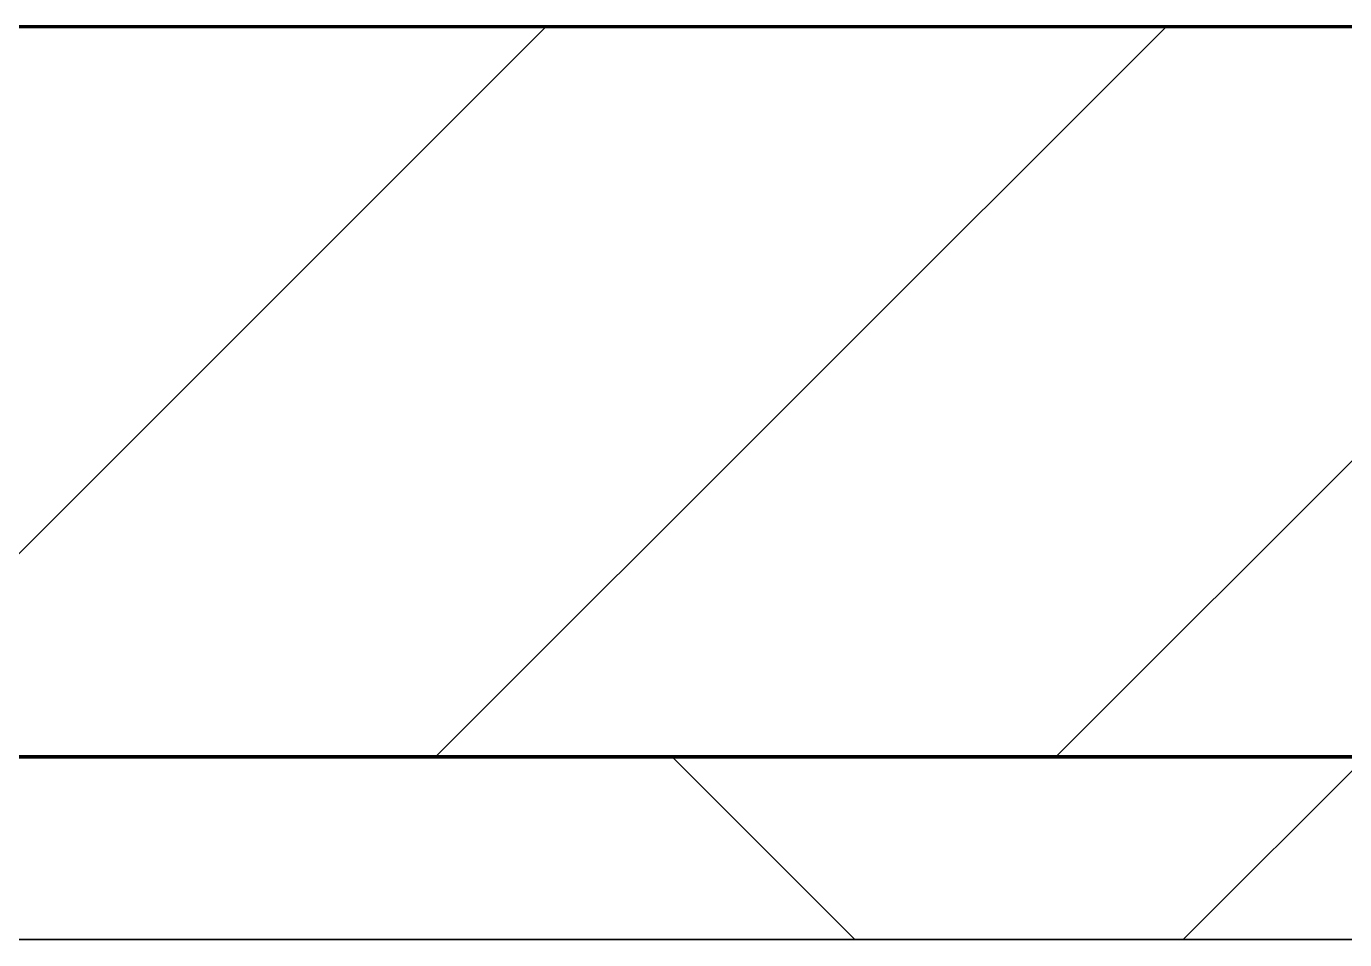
# Model space of a CAD drawing. Header units: millimetres. Extents: x -794868 to -715506, y -16735 to 22434.
# Drawn here: x -740400 to -740039.4, y 7894 to 8144 of the extents above; entities that cross this region are included whole.
import ezdxf

# ---------------------------------------------------------------- set-up
doc = ezdxf.new("R2010")
doc.units = ezdxf.units.MM
for name, color, linetype, lineweight in [('A-GLAZ-CURT', 2, 'Continuous', 9), ('A-WALL', 5, 'Continuous', 35), ('A-WALL-FNSH', 2, 'Continuous', 35), ('A-WALL-PATT', 1, 'Continuous', 35)]:
    doc.layers.add(name, color=color, linetype=linetype, lineweight=lineweight)

# ---------------------------------------------------------------- blocks, each defined once
blk = doc.blocks.new('PPLS-PP19_Custom Tile Pattern - Custom Tile Pattern-V65-4262-01 ENLARGED UPPER PLATFORM LEVEL - REFLECTED CEILING PLAN - SHEET 3')
at = {"layer": 'A-GLAZ-CURT'}
for p, q in [((-300, 0), (300, 0)), ((300, 0), (-300, 0)), ((195.99, 0), (213.31, 0)), ((213.31, 0), (195.99, 0)), ((230.06, 0), (300, 0)), ((-300, -50), (300, -50)), ((300, -50), (-300, -50))]:
    blk.add_line(p, q, dxfattribs=at)
for points, knots in [([(94.4, 0), (94.4, 0), (94.64, 0), (99.11, 0), (108.97, 0), (120.79, 0), (139.94, 0), (163.31, 0), (185.23, 0), (193.62, 0), (194.69, 0), (194.79, 0)], [-2348.345796, -2348.345796, -2348.345796, -2348.345796, -2310.419338, -2233.599744, -2052.234781, -1843.028543, -1530.39897, -1095.004608, -529.74427, -295.064701, -265.121568, -265.121568, -265.121568, -265.121568]), ([(168.37, 0), (167.68, 0), (162.47, 0), (147.02, 0), (118.27, 0), (102.59, 0), (101.37, 0)], [-543.375029, -543.375029, -543.375029, -543.375029, -530.793311, -458.593899, -401.860199, -397.11454, -397.11454, -397.11454, -397.11454]), ([(157.9, 0), (156.77, 0), (151.67, 0), (143.29, 0), (134.04, 0), (126.24, 0), (118.6, 0), (114.23, 0), (111.98, 0), (105.66, 0), (105.23, 0), (105.23, 0)], [-10292.955006, -10292.955006, -10292.955006, -10292.955006, -10098.273015, -9847.788484, -9677.714971, -9567.007022, -9453.21225, -9220.200448, -9012.77275, -8966.157302, -8929.495943, -8929.495943, -8929.495943, -8929.495943]), ([(128.58, 0), (128.8, 0), (130.16, 0), (139.26, 0), (152.67, 0), (161.24, 0), (162.19, 0), (162.75, 0)], [-633.326174, -633.326174, -633.326174, -633.326174, -627.736123, -618.981161, -602.094757, -592.980799, -581.414464, -581.414464, -581.414464, -581.414464]), ([(193.8, 0), (193.33, 0), (190.11, 0), (183.13, 0), (171, 0), (161.95, 0), (161.28, 0), (158.35, 0), (157.85, 0), (157.77, 0)], [-11665.349007, -11665.349007, -11665.349007, -11665.349007, -11565.880756, -11105.624034, -10839.086983, -10768.332124, -10666.779182, -10580.760289, -10550.278881, -10550.278881, -10550.278881, -10550.278881]), ([(300, 0), (286.53, 0), (254.22, 0), (207.11, 0), (177.41, 0), (159.34, 0), (158.33, 0), (158.3, 0)], [-285.253232, -285.253232, -285.253232, -285.253232, -244.693688, -187.987675, -143.776725, -129.632772, -123.352749, -123.352749, -123.352749, -123.352749]), ([(159.07, 0), (159.13, 0), (160.84, 0), (165.21, 0), (174.15, 0), (185.98, 0), (208.82, 0), (219.42, 0), (230.06, 0)], [-115.643202, -115.643202, -115.643202, -115.643202, -114.681583, -87.660824, -65.295536, -41.623857, -24.459831, 0, 0, 0, 0]), ([(162.75, 0), (165.4, 0), (170.91, 0), (172.61, 0), (172.61, 0)], [-111.264224, -111.264224, -111.264224, -111.264224, -56.742688, -19.085662, -19.085662, -19.085662, -19.085662]), ([(236.05, 0), (233.23, 0), (226.28, 0), (221.1, 0), (200.27, 0), (182.99, 0), (174.27, 0), (169.67, 0), (168.99, 0)], [-9370.397836, -9370.397836, -9370.397836, -9370.397836, -9221.510254, -9016.44624, -8717.832359, -8253.978395, -8152.463617, -8069.855175, -8069.855175, -8069.855175, -8069.855175]), ([(215.22, 0), (214.62, 0), (210.55, 0), (203.98, 0), (187.54, 0), (175.3, 0), (169.49, 0)], [-203.825446, -203.825446, -203.825446, -203.825446, -198.527383, -184.406837, -162.427601, -142.916156, -142.916156, -142.916156, -142.916156]), ([(171.51, 0), (176.48, 0), (193.23, 0), (201.73, 0), (208.81, 0), (213.9, 0), (241.96, 0), (266.73, 0), (281.71, 0), (291.71, 0), (296.52, 0), (297.86, 0), (298.09, 0)], [-7971.819559, -7971.819559, -7971.819559, -7971.819559, -7784.112253, -7606.717214, -7289.299508, -7042.621073, -6582.165592, -6068.460911, -5766.029927, -5566.724884, -5280.360606, -5199.253518, -5199.253518, -5199.253518, -5199.253518]), ([(172.07, 0), (177.66, 0), (187.87, 0), (201.08, 0), (207.47, 0), (213.96, 0), (215.11, 0)], [-255.364076, -255.364076, -255.364076, -255.364076, -237.955587, -223.92608, -215.862851, -208.75215, -208.75215, -208.75215, -208.75215]), ([(237.09, 0), (233.3, 0), (225.37, 0), (219.94, 0), (219.02, 0)], [-11399.868584, -11399.868584, -11399.868584, -11399.868584, -11162.864862, -10856.732305, -10856.732305, -10856.732305, -10856.732305]), ([(219.9, 0), (220.86, 0), (227.84, 0), (242.06, 0), (246.54, 0), (246.96, 0)], [-10670.940496, -10670.940496, -10670.940496, -10670.940496, -10511.382485, -9925.173265, -9834.877357, -9834.877357, -9834.877357, -9834.877357]), ([(247.1, 0), (246.76, 0), (245.04, 0), (240.99, 0), (237.46, 0), (237.17, 0)], [-9649.085549, -9649.085549, -9649.085549, -9649.085549, -9581.591397, -9406.094246, -9390.345815, -9390.345815, -9390.345815, -9390.345815]), ([(300, 0), (288.22, 0), (266.83, 0), (245.71, 0), (237.78, 0)], [-12528.858583, -12528.858583, -12528.858583, -12528.858583, -11905.454923, -11414.107731, -11414.107731, -11414.107731, -11414.107731]), ([(284.76, 0), (284.76, 0), (285.09, 0), (287.47, 0), (293.59, 0), (297.76, 0), (300, 0)], [-4110.630118, -4110.630118, -4110.630118, -4110.630118, -4053.389046, -3959.664717, -3862.421465, -3746.95702, -3746.95702, -3746.95702, -3746.95702]), ([(297.38, 0), (295.84, 0), (291.62, 0), (285.38, 0), (284.87, 0)], [-4803.172655, -4803.172655, -4803.172655, -4803.172655, -4358.271401, -4143.037883, -4143.037883, -4143.037883, -4143.037883])]:
    blk.add_open_spline(points, degree=3, knots=knots, dxfattribs=at)
for points in [[(168.74, 0), (168.74, 0), (169.81, 0), (171.51, 0)], [(195.11, 0), (194.91, 0), (194.44, 0), (193.8, 0)]]:
    blk.add_open_spline(points, degree=3, dxfattribs=at)
blk = doc.blocks.new('PPLS-PP19_Custom Tile Pattern - Custom Tile Pattern-V66-4262-01 ENLARGED UPPER PLATFORM LEVEL - REFLECTED CEILING PLAN - SHEET 3')
at = {"layer": 'A-GLAZ-CURT'}
for p, q in [((-300, 0), (300, 0)), ((300, 0), (-300, 0)), ((-293.07, 0), (-275.75, 0)), ((-275.75, 0), (-293.07, 0)), ((-222.32, 0), (-205, 0)), ((-205, 0), (-222.32, 0)), ((-300, -50), (300, -50)), ((300, -50), (-300, -50))]:
    blk.add_line(p, q, dxfattribs=at)
at = {"layer": 'A-GLAZ-CURT', "flags": 128}
for points in [[(-300, 0), (-291.56, 0), (-283.3, 0), (-275.2, 0), (-267.26, 0), (-259.45, 0), (-251.77, 0), (-244.2, 0), (-236.74, 0), (-229.36, 0), (-222.06, 0), (-214.83, 0), (-207.71, 0), (-200.76, 0), (-194.02, 0), (-187.54, 0), (-181.38, 0), (-175.58, 0), (-170.25, 0), (-165.64, 0), (-162.01, 0), (-159.53, 0)], [(-160.27, 0), (-164.95, 0), (-169.65, 0), (-174.47, 0), (-179.49, 0), (-184.81, 0), (-190.44, 0), (-196.37, 0), (-202.58, 0), (-209.04, 0), (-215.73, 0), (-222.63, 0), (-229.72, 0), (-236.97, 0), (-244.39, 0), (-251.96, 0), (-259.67, 0), (-267.51, 0), (-275.48, 0), (-283.55, 0), (-291.73, 0), (-300, 0)], [(-125.17, 0), (-128.55, 0), (-134.16, 0), (-140.03, 0), (-145.5, 0), (-150.63, 0), (-155.53, 0), (-159.27, 0)], [(-159.25, 0), (-157.46, 0), (-154.52, 0), (-149.42, 0), (-141.84, 0), (-132.81, 0), (-126.08, 0)]]:
    blk.add_lwpolyline(points, dxfattribs=at)
at = {"layer": 'A-GLAZ-CURT'}
for points, knots in [([(-300, 0), (-284.65, 0), (-236.57, 0), (-192.32, 0), (-164.66, 0), (-159.25, 0)], [-5323.127839, -5323.127839, -5323.127839, -5323.127839, -4502.809032, -2700.551212, -2237.036036, -2237.036036, -2237.036036, -2237.036036]), ([(-159.92, 0), (-176.51, 0), (-213.93, 0), (-262.56, 0), (-294.48, 0), (-300, 0)], [-16442.455551, -16442.455551, -16442.455551, -16442.455551, -15131.813646, -13729.592194, -13439.944408, -13439.944408, -13439.944408, -13439.944408]), ([(-159.26, 0), (-159.58, 0), (-163.38, 0), (-174.02, 0), (-185.59, 0), (-209.77, 0), (-232.01, 0), (-255.22, 0), (-262.59, 0), (-264.9, 0), (-265.4, 0)], [-2257.134006, -2257.134006, -2257.134006, -2257.134006, -2237.412286, -2029.680487, -1755.085331, -1400.429864, -858.079193, -543.655514, -208.940337, 0, 0, 0, 0]), ([(-258.6, 0), (-257.91, 0), (-254.26, 0), (-242.92, 0), (-232.76, 0), (-227.27, 0)], [-5722.54675, -5722.54675, -5722.54675, -5722.54675, -5657.471696, -5413.335975, -5108.045086, -5108.045086, -5108.045086, -5108.045086]), ([(-227.23, 0), (-228.22, 0), (-231.83, 0), (-233.46, 0), (-234, 0)], [-901.194161, -901.194161, -901.194161, -901.194161, -846.069444, -682.911962, -682.911962, -682.911962, -682.911962]), ([(-233.49, 0), (-233.44, 0), (-232.38, 0), (-231.15, 0), (-227.86, 0), (-227.8, 0)], [-455.274641, -455.274641, -455.274641, -455.274641, -440.605512, -119.536984, -113.81866, -113.81866, -113.81866, -113.81866]), ([(-227.14, 0), (-225.55, 0), (-220.68, 0), (-213.1, 0), (-200.2, 0), (-185.8, 0), (-172.59, 0), (-161.15, 0), (-159.21, 0)], [-5105.670368, -5105.670368, -5105.670368, -5105.670368, -5017.494783, -4832.723979, -4666.091899, -4349.945572, -4000.813434, -3889.280139, -3889.280139, -3889.280139, -3889.280139]), ([(-133.82, 0), (-135.51, 0), (-137.8, 0), (-149.31, 0), (-162.01, 0), (-177.91, 0), (-199.46, 0), (-215.44, 0), (-225.49, 0), (-226.73, 0)], [-2731.647847, -2731.647847, -2731.647847, -2731.647847, -2418.507304, -2308.929706, -2113.765672, -1763.376603, -1422.553702, -978.033455, -910.549282, -910.549282, -910.549282, -910.549282]), ([(-223.63, 0), (-219.39, 0), (-206.17, 0), (-188.58, 0), (-169.02, 0), (-152.12, 0), (-136.84, 0), (-127.33, 0), (-124.19, 0), (-123.43, 0), (-123.28, 0)], [-5463.295695, -5463.295695, -5463.295695, -5463.295695, -5161.076232, -4739.070012, -4465.409639, -4149.119819, -3839.893365, -3647.167523, -3488.92562, -3439.852845, -3439.852845, -3439.852845, -3439.852845]), ([(-91.56, 0), (-103.74, 0), (-125.3, 0), (-150.72, 0), (-159.26, 0)], [-18573.269911, -18573.269911, -18573.269911, -18573.269911, -17136.203329, -16460.033567, -16460.033567, -16460.033567, -16460.033567]), ([(-137.88, 0), (-140.56, 0), (-147.66, 0), (-147.69, 0), (-155.64, 0), (-159.21, 0)], [-3187.727384, -3187.727384, -3187.727384, -3187.727384, -2919.378265, -2477.344047, -2257.973564, -2257.973564, -2257.973564, -2257.973564]), ([(-158.58, 0), (-144.45, 0), (-126.53, 0), (-110.8, 0), (-99.5, 0), (-91.46, 0)], [-2217.969933, -2217.969933, -2217.969933, -2217.969933, -1002.059161, -460.363443, 0, 0, 0, 0]), ([(-152.35, 0), (-151.03, 0), (-147.71, 0), (-143.57, 0), (-138.62, 0)], [-3494.978217, -3494.978217, -3494.978217, -3494.978217, -3371.022232, -3227.460399, -3227.460399, -3227.460399, -3227.460399]), ([(-118.78, 0), (-121.86, 0), (-126.28, 0), (-136.96, 0), (-147.46, 0), (-150.03, 0), (-150.57, 0)], [-5938.474035, -5938.474035, -5938.474035, -5938.474035, -5700.061948, -5508.838257, -5298.784692, -5196.16478, -5196.16478, -5196.16478, -5196.16478]), ([(-150.34, 0), (-150.07, 0), (-147.75, 0), (-142.6, 0), (-127.26, 0), (-108.58, 0), (-97.66, 0), (-91.39, 0)], [-4948.728362, -4948.728362, -4948.728362, -4948.728362, -4883.323924, -4440.880425, -4054.690705, -3793.097032, -3468.755978, -3468.755978, -3468.755978, -3468.755978]), ([(-91.38, 0), (-97.3, 0), (-114.04, 0), (-130.52, 0), (-147.74, 0), (-149.07, 0)], [-7313.481805, -7313.481805, -7313.481805, -7313.481805, -7004.680444, -6449.282163, -6277.220794, -6277.220794, -6277.220794, -6277.220794]), ([(-148.23, 0), (-146.94, 0), (-140.15, 0), (-137.28, 0), (-133.93, 0), (-128.78, 0), (-126.5, 0)], [-6162.058746, -6162.058746, -6162.058746, -6162.058746, -6017.569127, -5560.701257, -5364.112219, -5231.017328, -5231.017328, -5231.017328, -5231.017328]), ([(-86.16, 0), (-91.37, 0), (-104.13, 0), (-122.65, 0), (-139.03, 0), (-146.11, 0), (-146.95, 0)], [-1681.3698, -1681.3698, -1681.3698, -1681.3698, -1374.161226, -945.742622, -741.901385, -489.130243, -489.130243, -489.130243, -489.130243]), ([(-146.69, 0), (-146.59, 0), (-145.49, 0), (-135.69, 0), (-128.29, 0), (-125.15, 0)], [-420.34245, -420.34245, -420.34245, -420.34245, -406.956646, -290.263673, 0, 0, 0, 0]), ([(-127.41, 0), (-131.63, 0), (-133.16, 0), (-134.09, 0), (-134.15, 0)], [-8540.990293, -8540.990293, -8540.990293, -8540.990293, -8266.114998, -8246.473386, -8246.473386, -8246.473386, -8246.473386]), ([(-134.15, 0), (-133.32, 0), (-130.31, 0), (-117.33, 0), (-99.94, 0), (-91.73, 0), (-91.35, 0)], [-7657.439573, -7657.439573, -7657.439573, -7657.439573, -7293.749979, -6839.55839, -6236.997189, -6206.872838, -6206.872838, -6206.872838, -6206.872838]), ([(-120.13, 0), (-120.14, 0), (-120.24, 0), (-121.3, 0), (-129.25, 0), (-133.82, 0)], [-2933.992132, -2933.992132, -2933.992132, -2933.992132, -2920.575025, -2840.280255, -2731.647847, -2731.647847, -2731.647847, -2731.647847]), ([(-113.43, 0), (-113.44, 0), (-113.96, 0), (-119.73, 0), (-125.43, 0), (-127.03, 0), (-127.41, 0)], [-328.499627, -328.499627, -328.499627, -328.499627, -282.672656, -98.539552, -24.539552, 0, 0, 0, 0]), ([(-126.5, 0), (-122.44, 0), (-110.02, 0), (-98.69, 0), (-91.74, 0)], [-5231.017328, -5231.017328, -5231.017328, -5231.017328, -4994.692869, -4608.27717, -4608.27717, -4608.27717, -4608.27717]), ([(-125.15, 0), (-124.93, 0), (-121.96, 0), (-113.01, 0), (-101.33, 0), (-95.04, 0), (-91.87, 0)], [-3362.7396, -3362.7396, -3362.7396, -3362.7396, -3342.215224, -3074.362186, -2902.289527, -2732.225925, -2732.225925, -2732.225925, -2732.225925]), ([(-122.08, 0), (-122.01, 0), (-121.69, 0), (-121.2, 0), (-120.88, 0)], [-3136.336417, -3136.336417, -3136.336417, -3136.336417, -3110.304437, -3035.164275, -3035.164275, -3035.164275, -3035.164275]), ([(-91.88, 0), (-96.95, 0), (-104.32, 0), (-114.02, 0), (-117.28, 0), (-118.78, 0)], [-494.872836, -494.872836, -494.872836, -494.872836, -229.489605, -116.330425, 0, 0, 0, 0]), ([(-117.74, 0), (-117.19, 0), (-114.78, 0), (-113.43, 0), (-113.43, 0)], [-821.249067, -821.249067, -821.249067, -821.249067, -394.672656, -330.879064, -330.879064, -330.879064, -330.879064]), ([(-91.81, 0), (-98.21, 0), (-109.26, 0), (-116.56, 0), (-117.56, 0)], [-1970.99776, -1970.99776, -1970.99776, -1970.99776, -1433.981041, -985.49888, -985.49888, -985.49888, -985.49888]), ([(-115.82, 0), (-114.96, 0), (-110.41, 0), (-96.78, 0), (-71.33, 0), (-42.53, 0), (-12.78, 0), (4.23, 0), (9.64, 0), (10.14, 0), (10.18, 0)], [-5724.064692, -5724.064692, -5724.064692, -5724.064692, -5430.283136, -5103.229623, -4799.173296, -4065.652676, -3589.737505, -3285.047089, -3066.359526, -3044.715262, -3044.715262, -3044.715262, -3044.715262]), ([(-23.51, 0), (-24.46, 0), (-30.1, 0), (-40, 0), (-56.24, 0), (-75.59, 0), (-94, 0), (-112.01, 0), (-114.94, 0), (-115.63, 0)], [-2192.194988, -2192.194988, -2192.194988, -2192.194988, -2125.455881, -1792.521578, -1466.981642, -1208.454564, -789.402658, -501.969187, -243.577221, -243.577221, -243.577221, -243.577221]), ([(-91.46, 0), (-90.09, 0), (-84.7, 0), (-77.43, 0), (-72.73, 0), (-72.64, 0), (-72.64, 0)], [-19832.387487, -19832.387487, -19832.387487, -19832.387487, -19753.885894, -19541.04734, -19478.625389, -19471.062469, -19471.062469, -19471.062469, -19471.062469]), ([(-36.62, 0), (-36.62, 0), (-40.35, 0), (-44.32, 0), (-58.97, 0), (-78.36, 0), (-88.87, 0), (-91.39, 0)], [-4069.478503, -4069.478503, -4069.478503, -4069.478503, -3858.647035, -3538.256648, -2842.901703, -2193.204658, -1982.59044, -1982.59044, -1982.59044, -1982.59044]), ([(-91.39, 0), (-89.18, 0), (-81.61, 0), (-71.67, 0), (-65.93, 0), (-65.07, 0)], [-2723.539355, -2723.539355, -2723.539355, -2723.539355, -2605.247022, -2322.099534, -2241.8264, -2241.8264, -2241.8264, -2241.8264]), ([(-72.93, 0), (-75.51, 0), (-81.47, 0), (-88.38, 0), (-91.38, 0)], [-19442.345229, -19442.345229, -19442.345229, -19442.345229, -18935.241197, -18580.460497, -18580.460497, -18580.460497, -18580.460497]), ([(-36.33, 0), (-36.43, 0), (-37.27, 0), (-45.02, 0), (-46.13, 0), (-60.59, 0), (-76.42, 0), (-86.86, 0), (-91.38, 0)], [-1855.773136, -1855.773136, -1855.773136, -1855.773136, -1810.870157, -1672.078046, -1405.135169, -1060.00838, -740.068933, -503.526313, -503.526313, -503.526313, -503.526313]), ([(-91.38, 0), (-90.32, 0), (-79.68, 0), (-63.44, 0), (-54.4, 0), (-48.53, 0), (-30.79, 0), (-18.03, 0), (8.61, 0), (15.02, 0), (22.91, 0), (31, 0), (39.04, 0), (51.19, 0), (58.74, 0), (61.34, 0), (61.45, 0)], [-4601.639608, -4601.639608, -4601.639608, -4601.639608, -4542.524482, -4008.285538, -3689.699207, -3546.54457, -3315.260113, -2864.387349, -2439.246196, -2084.094819, -1956.422387, -1818.904206, -1645.594513, -1443.202566, -1228.752106, -1120.932285, -1120.932285, -1120.932285, -1120.932285]), ([(-91.12, 0), (-89.93, 0), (-83.7, 0), (-75.26, 0), (-68.41, 0), (-65.12, 0), (-63.63, 0)], [-3464.109854, -3464.109854, -3464.109854, -3464.109854, -3402.597032, -3144.956779, -3050.982048, -2969.237017, -2969.237017, -2969.237017, -2969.237017]), ([(-26.75, 0), (-27.82, 0), (-36.18, 0), (-53.55, 0), (-73.06, 0), (-87.28, 0), (-90.81, 0)], [-8718.362214, -8718.362214, -8718.362214, -8718.362214, -8532.293389, -8073.216054, -7508.296369, -7323.424259, -7323.424259, -7323.424259, -7323.424259]), ([(-90.51, 0), (-84.55, 0), (-73.54, 0), (-62.74, 0), (-60.36, 0), (-59.97, 0)], [-6184.855039, -6184.855039, -6184.855039, -6184.855039, -5713.340575, -5140.470607, -5006.787413, -5006.787413, -5006.787413, -5006.787413]), ([(-63.96, 0), (-64.13, 0), (-72.5, 0), (-80.63, 0), (-86.16, 0)], [-2171.769325, -2171.769325, -2171.769325, -2171.769325, -2007.031671, -1681.3698, -1681.3698, -1681.3698, -1681.3698]), ([(-29.03, 0), (-33.97, 0), (-43.74, 0), (-56.37, 0), (-71.66, 0), (-77.83, 0), (-82.66, 0), (-83.28, 0), (-83.28, 0)], [-2680.714891, -2680.714891, -2680.714891, -2680.714891, -2413.671296, -2161.752162, -2006.592567, -1646.621388, -1424.436217, -1393.971743, -1393.971743, -1393.971743, -1393.971743]), ([(-83.28, 0), (-83.28, 0), (-82.91, 0), (-76.14, 0), (-62.97, 0), (-48.14, 0), (-36.49, 0), (-33.57, 0), (-29.94, 0), (-28.57, 0)], [-1393.4169, -1393.4169, -1393.4169, -1393.4169, -1353.722004, -1274.333717, -1073.56893, -651.549973, -296.515819, -83.513472, 0, 0, 0, 0])]:
    blk.add_open_spline(points, degree=3, knots=knots, dxfattribs=at)
for points in [[(-227.23, 0), (-226.18, 0), (-224.97, 0), (-223.63, 0)], [(-158.69, 0), (-158.08, 0), (-157.57, 0), (-157.22, 0)]]:
    blk.add_open_spline(points, degree=3, dxfattribs=at)
blk = doc.blocks.new('*U685')
at = {"layer": 'A-GLAZ-CURT', "rotation": 180}
for name, p in [('PPLS-PP19_Custom Tile Pattern - Custom Tile Pattern-V66-4262-01 ENLARGED UPPER PLATFORM LEVEL - REFLECTED CEILING PLAN - SHEET 3', (4200, 4315)), ('PPLS-PP19_Custom Tile Pattern - Custom Tile Pattern-V65-4262-01 ENLARGED UPPER PLATFORM LEVEL - REFLECTED CEILING PLAN - SHEET 3', (4800, 4315))]:
    blk.add_blockref(name, p, dxfattribs=at)

msp = doc.modelspace()

# ---------------------------------------------------------------- hatches: boundary and pattern name
at = {"layer": 'A-WALL-PATT', "lineweight": 9}
h = msp.add_hatch(dxfattribs=at)
h.set_pattern_fill('FP_2', color=256, style=0, pattern_type=2)
h.set_pattern_definition([(45, (0, 0), (-84.852814, 84.852814), [])])
h.paths.add_polyline_path([(-726702.04, 7944.02), (-726702.04, 8144.02), (-745928.95, 8144.02), (-745928.95, 7944.02), (-741941.23, 7944.02), (-741939.02, 7948.97), (-741927.94, 7944.02), (-737141.23, 7944.02), (-737139.02, 7948.97), (-737127.94, 7944.02), (-727494.49, 7944.02)])
h = msp.add_hatch(dxfattribs=at)
h.set_pattern_fill('FP_3', color=256, style=0, pattern_type=2)
h.set_pattern_definition([(45, (0, 0), (-212.13203, 212.13203), []), (135, (0, 0), (-212.13203, -212.13203), [])])
h.paths.add_polyline_path([(-726752.04, 7894.02), (-726702.04, 7894.02), (-726702.04, 7944.02), (-737127.94, 7944.02), (-737091.55, 7927.76), (-737089.44, 7931.09), (-737082.37, 7934.02), (-737075.3, 7931.09), (-737072.37, 7924.02), (-737072.37, 7919.2), (-737016.03, 7894.02), (-727494.49, 7894.02)])
h.paths.add_polyline_path([(-737675.94, 7894.02), (-737126.34, 7894.02), (-737157.37, 7907.88), (-737141.23, 7944.02), (-741927.94, 7944.02), (-741891.55, 7927.76), (-741889.44, 7931.09), (-741882.37, 7934.02), (-741875.3, 7931.09), (-741872.37, 7924.02), (-741872.37, 7919.2), (-741816.03, 7894.02), (-737811.69, 7894.02)])
h.paths.add_polyline_path([(-742087.9, 7894.02), (-741926.34, 7894.02), (-741957.37, 7907.88), (-741941.23, 7944.02), (-745928.95, 7944.02), (-745928.95, 7894.02), (-742155.77, 7894.02)])

# ---------------------------------------------------------------- linework, layer by layer
at = {"layer": 'A-WALL', "color": 7, "lineweight": 70}
for p, q in [((-740782.37, 8144.02), (-737182.37, 8144.02)), ((-737182.37, 7944.02), (-740782.37, 7944.02)), ((-740782.37, 7944.02), (-737182.37, 7944.02))]:
    msp.add_line(p, q, dxfattribs=at)
at = {"layer": 'A-WALL-FNSH', "color": 250}
msp.add_line((-737182.37, 7894.02), (-740782.37, 7894.02), dxfattribs=at)

# ---------------------------------------------------------------- block references
msp.add_blockref('*U685', (-744682.37, 3579.02))

doc.saveas('drawing.dxf')
